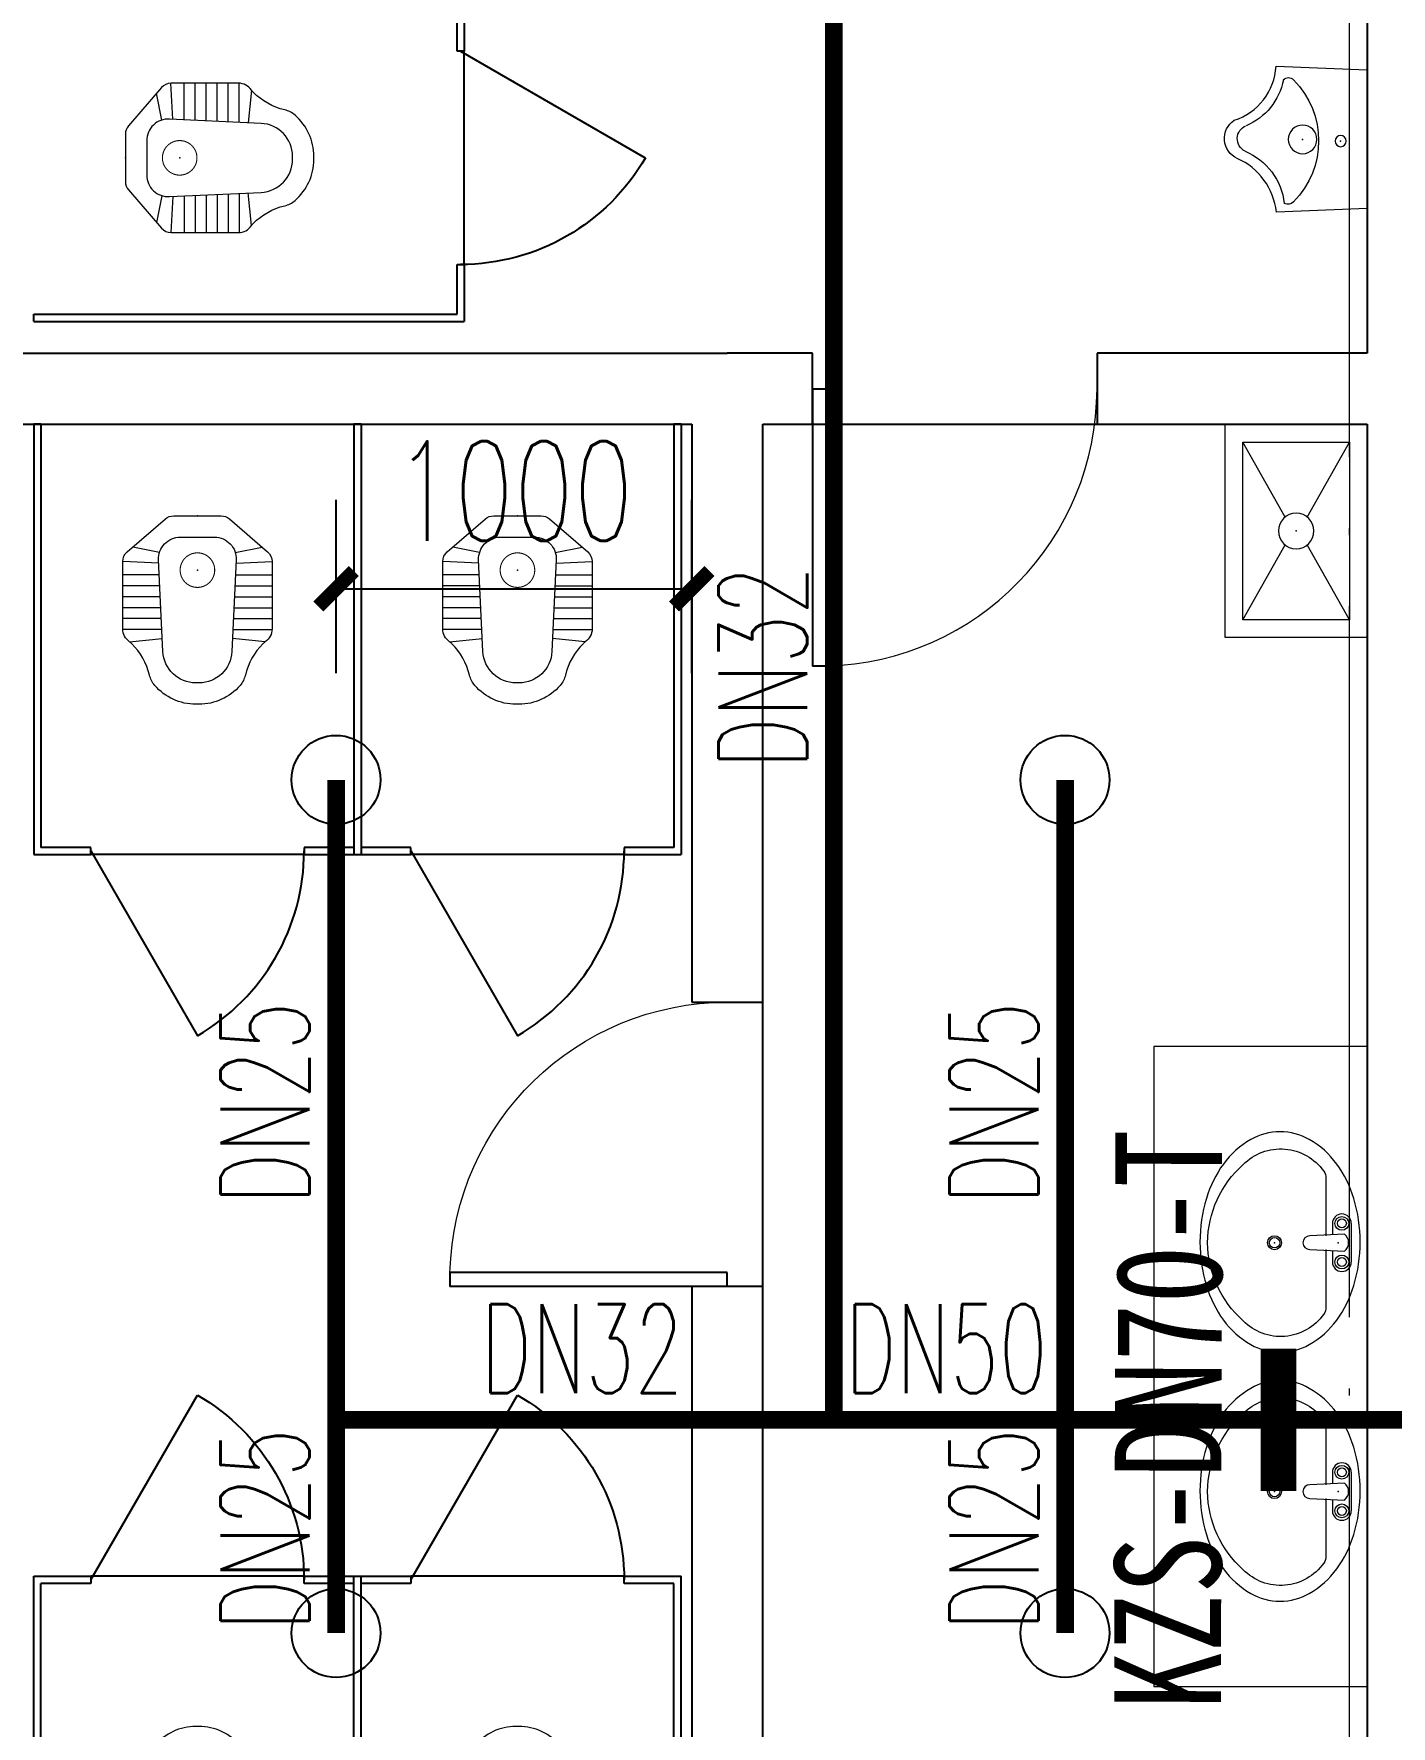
# Model space of a CAD drawing. Extents: x 1475400 to 1714963, y -629303 to -315532.
# Drawn here: x 1604745 to 1608562, y -372074 to -367314 of the extents above; entities that cross this region are included whole.
import ezdxf
from ezdxf.enums import TextEntityAlignment as Align

# ---------------------------------------------------------------- set-up
doc = ezdxf.new("R2010")
doc.units = 0
doc.header["$LTSCALE"] = 1000
doc.linetypes.add('DOTE', pattern=[2.42, 2, -0.2, 0.02, -0.2])
doc.layers.add('DOTE', color=8, linetype='DOTE', lineweight=9)
doc.layers.add('LVTRY', color=8, linetype='Continuous', lineweight=9)
for name, color, linetype in [('LATRINE', 8, 'Continuous'), ('P-ANNO-DIMS', 4, 'Continuous'), ('P-SPRN-IDEN', 4, 'Continuous'), ('P-SPRN-NAZL', 3, 'Continuous'), ('P-SPRN-PIPE', 6, 'Continuous'), ('WALL', 2, 'Continuous'), ('WINDOW', 4, 'Continuous'), ('建筑底图', 7, 'Continuous'), ('抗震支吊架', 2, 'Continuous')]:
    doc.layers.add(name, color=color, linetype=linetype)
doc.styles.add('_TWT_PIPEDN', font='SIMPLEX', dxfattribs={"width": 0.8, "height": 2.5, "bigfont": 'HZTXT'})
doc.styles.add('A_DIM_T3', font='SIMPLEX', dxfattribs={"width": 0.7, "bigfont": 'HZ'})
doc.styles.add('kzcad', font='', dxfattribs={"width": 0.8})
doc.styles.get('kzcad').set_extended_font_data('SimSun')
doc.dimstyles.new('_TWT_ARCH&&100', dxfattribs={"dimtxt": 280, "dimasz": 100, "dimexe": 250, "dimexo": 300, "dimgap": 135, "dimtad": 1, "dimdec": 0, "dimzin": 0, "dimdsep": 46, "dimtxsty": 'A_DIM_T3', "dimblk": 'ARCHTICK', "dimcen": 0.09, "dimclrt": 7, "dimazin": 2, "dimtfac": 1, "dimtdec": 0, "dimtix": 1, "dimtmove": 2, "dimatfit": 3, "dimfxl": 1, "dimtolj": 1, "dimtzin": 0, "dimarcsym": 0})

# ---------------------------------------------------------------- blocks, each defined once
blk = doc.blocks.new('$DorLib2D$00000228')
at = {"color": 0}
blk.add_line((0.5, 0), (0, 0.866), dxfattribs=at)
blk.add_arc((0.5, 0), 1, 120, 180, dxfattribs=at)
blk = doc.blocks.new('$lvtry$00000204')
at = {"color": 0}
for p, q in [((-106.4, -102.8, 0), (-181.9, -87.7, 0)), ((48.2, -60, 0), (-48.2, -60, 0)), ((106.4, -102.8, 0), (181.9, -87.7, 0)), ((-108.6, -133.5, 0), (-210, -128, 0)), ((-109.1, -123.9, 0), (-97, -381.5, 0)), ((97, -381.5, 0), (109.1, -123.9, 0)), ((108.6, -133.5, 0), (210, -128, 0)), ((-107.1, -165.6, 0), (-210, -165.6, 0)), ((107.1, -165.6, 0), (210, -165.6, 0)), ((-105.7, -196.5, 0), (-210, -196.5, 0)), ((-104.2, -227.4, 0), (-210, -227.4, 0)), ((104.2, -227.4, 0), (210, -227.4, 0)), ((105.7, -196.5, 0), (210, -196.5, 0)), ((-102.8, -258.3, 0), (-210, -258.3, 0)), ((102.8, -258.3, 0), (210, -258.3, 0)), ((-101.3, -289.2, 0), (-210, -289.2, 0)), ((-99.9, -320.1, 0), (-210, -320.1, 0)), ((99.9, -320.1, 0), (210, -320.1, 0)), ((101.3, -289.2, 0), (210, -289.2, 0)), ((-190.7, -354.4, 0), (-98.7, -345.4, 0)), ((190.7, -354.4, 0), (98.7, -345.4, 0)), ((-4.3, -470, 0), (4.3, -470, 0))]:
    blk.add_line(p, q, dxfattribs=at)
at = {"color": 0, "elevation": 0}
blk.add_lwpolyline([(184.4, -359.6, -0.046574), (190.7, -354.4, 0.248797), (210, -318.1), (210, -128.3, 0.218491), (197.5, -101.1), (90.1, -8.7, 0.179479), (66.7, 0), (-66.7, 0, 0.179479), (-90.1, -8.7), (-197.5, -101.1, 0.218491), (-210, -128.3), (-210, -318.1, 0.248797), (-190.7, -354.4, -0.046574), (-184.4, -359.6, -0.139709), (-134.8, -448, 0.12003), (-120, -477, 0.218108), (-4.3, -530), (4.3, -530, 0.218108), (120, -477, 0.12003), (134.8, -448, -0.139709)], format="xyb", close=True, dxfattribs=at)
at = {"color": 0, "const_width": 3, "elevation": 0}
blk.add_lwpolyline([(48.6, -152.7, 1), (-48.6, -152.7, 1)], format="xyb", close=True, dxfattribs=at)
at = {"color": 0}
for centre, radius, start, end in [((-48.2, -121, 0), 61, 90, 182.693), ((48.2, -121, 0), 61, 357.307, 90), ((-4.3, -377.2, 0), 92.8, 182.693, 270), ((4.3, -377.2, 0), 92.8, 270, 357.307)]:
    blk.add_arc(centre, radius, start, end, dxfattribs=at)
for p in [(0, 0), (0, -152.7, 0)]:
    blk.add_point(p, dxfattribs=at)
blk = doc.blocks.new('a es')
at = {"layer": 'LATRINE'}
for p, q in [((133985.4, -20934.1), (133985.4, -21094.1)), ((135195.4, -20934.1), (133985.4, -20934.1)), ((135195.4, -20954.1), (135195.4, -20934.1)), ((134005.4, -21094.1), (134005.4, -20954.1)), ((135195.4, -20954.1), (134005.4, -20954.1)), ((133985.4, -21094.1), (134005.4, -21094.1)), ((134005.4, -21694.1), (133985.4, -21694.1)), ((133985.4, -21694.1), (133985.4, -21854.1)), ((134005.4, -21834.1), (134005.4, -21694.1)), ((135195.4, -21834.1), (134005.4, -21834.1)), ((135195.4, -21854.1), (135195.4, -21834.1)), ((135195.4, -21854.1), (133985.4, -21854.1))]:
    blk.add_line(p, q, dxfattribs=at)
at = {"layer": 'WINDOW'}
blk.add_line((133985.4, -21694.1), (133985.4, -21094.1), dxfattribs=at)
at = {"layer": 'LVTRY', "yscale": -1, "rotation": 89.99999999999999}
blk.add_blockref('$lvtry$00000204', (134938, -21394.1, 0), dxfattribs=at)
at = {"layer": 'WINDOW', "xscale": 600, "yscale": 600, "zscale": 600, "rotation": 90}
blk.add_blockref('$DorLib2D$00000228', (133995.4, -21394.1), dxfattribs=at)
blk = doc.blocks.new('$DorLib2D$00000001')
for p, q in [((0.45, 0.975), (0.5, 0.975)), ((0.45, 0), (0.45, 0.975)), ((0.5, 0), (0.5, 0.975)), ((0.5, 0), (0.45, 0))]:
    blk.add_line(p, q)
at = {"lineweight": 13}
blk.add_arc((0.475, 0), 0.975, 91.46928, 180, dxfattribs=at)
blk = doc.blocks.new('$lvtry$00000191')
at = {"color": 0}
for p, q in [((-250, -100, 0), (-39, -218.8, 0)), ((39, -218.8, 0), (250, -100, 0)), ((-250, -400, 0), (-39, -281.2, 0)), ((39, -281.2, 0), (250, -400, 0))]:
    blk.add_line(p, q, dxfattribs=at)
at = {"color": 0, "elevation": 0}
for points in [[(300, -450), (300, -50), (-300, -50), (-300, -450)], [(250, -400), (250, -100), (-250, -100), (-250, -400)]]:
    blk.add_lwpolyline(points, close=True, dxfattribs=at)
at = {"color": 0}
blk.add_circle((0, -250, 0), 50, dxfattribs=at)
for p in [(0, -100, 0), (0, -250, 0)]:
    blk.add_point(p, dxfattribs=at)
blk = doc.blocks.new('$lvtry$00000196')
at = {"color": 0}
for points in [[(219.4, -384.7, 0.106486), (288.5, -307.6, 0.130324), (310.3, -225.4, 0.130324), (288.5, -143.1, 0.106486), (219.4, -66, 0.084172), (122.7, -18.1, 0.073176), (0, 0, 0.073176), (-122.7, -18.1, 0.084172), (-219.4, -66, 0.106486), (-288.5, -143.1, 0.130324), (-310.3, -225.4, 0.130324), (-288.5, -307.6, 0.106486), (-219.4, -384.7, 0.084172), (-122.7, -432.7, 0.073176), (0, -450.7, 0.073176), (122.7, -432.7, 0.084172)], [(-21.8, -44.3), (-17.3, -142, 1), (21, -142), (25.6, -44.3, 0.493794)]]:
    blk.add_lwpolyline(points, format="xyb", close=True, dxfattribs=at)
for points in [[(-52.4, -25.1), (56.2, -25.1)], [(-52.4, -78), (-20.3, -78)], [(24, -78), (56.2, -78)]]:
    blk.add_lwpolyline(points, dxfattribs=at)
for points in [[(-217.8, -329.4, -0.467303), (-199.2, -102.7, -0.154885), (-179, -96.3), (-17.3, -96.3, -0.154885)], [(21, -96.3), (182.8, -96.3, -0.154885), (203, -102.7, -0.467303), (221.6, -329.4, -0.210278), (1.9, -429.5, -0.210278), (-217.8, -329.4, -0.467303)]]:
    blk.add_lwpolyline(points, format="xyb", dxfattribs=at)
for centre, radius in [((-52.4, -51.6), 19.4), ((-52.4, -51.6), 12.6), ((56.2, -51.6), 19.4), ((56.2, -51.6), 12.6), ((1.9, -241), 19.7), ((1.9, -241), 14.7)]:
    blk.add_circle(centre, radius, dxfattribs=at)
for centre, start, end in [((-52.4, -51.6), 90, 270), ((56.2, -51.6), 270, 90)]:
    blk.add_arc(centre, 26.5, start, end, dxfattribs=at)
for p in [(1.9, -62.4), (1.9, -241)]:
    blk.add_point(p, dxfattribs=at)
blk = doc.blocks.new('$lvtry$00000226')
at = {"color": 0}
blk.add_line((-180.9, -233.6), (-180.9, -233.6), dxfattribs=at)
blk.add_lwpolyline([(52.9, -374.4, -0.307493), (204.8, -256.5), (195.1, 0), (-195.1, 0), (-205.1, -255.8, -0.265776), (-54.3, -365.7, 0.591279)], format="xyb", close=True, dxfattribs=at)
for centre, radius in [((-5.6, -75), 15.8), ((-0.7, -182), 40.3)]:
    blk.add_circle(centre, radius, dxfattribs=at)
for centre, radius, start, end in [((-4.8, -381.5), 244.6, 45.4143, 134.5857), ((-160.6, -223.5), 22.7, 134.5857, 206.4573), ((-200.2, -411.9), 179.3, 22.2984, 83.8043), ((198.8, -407.2), 174, 100.5676, 157.7034), ((152.7, -221.8), 20.3, 314.5857, 45.4143), ((1.2, -326.2), 39.6, 206.4354, 337.7034)]:
    blk.add_arc(centre, radius, start, end, dxfattribs=at)
for p in [(-5.6, -75), (-0.7, -182)]:
    blk.add_point(p, dxfattribs=at)
blk = doc.blocks.new('cDC')
at = {"layer": 'DOTE'}
blk.add_line((1681113.9, -344239.7), (1681113.9, -301683.3), dxfattribs=at)
at = {"layer": 'LVTRY', "color": 8}
blk.add_lwpolyline([(1681163.9, -311398), (1681163.9, -309598), (1680563.9, -309598), (1680563.9, -311398)], close=True, dxfattribs=at)
at = {"layer": 'WALL'}
for p, q in [((1681163.9, -305748), (1681163.9, -307648)), ((1677313.9, -307648), (1679363.9, -307648)), ((1679603.7, -307648), (1679363.9, -307648)), ((1679603.7, -307848), (1679603.7, -307648)), ((1681163.9, -307648), (1680403.7, -307648)), ((1680403.7, -307648), (1680403.7, -307848)), ((1677313.9, -307848), (1679263.9, -307848)), ((1679263.9, -307848), (1679263.9, -309473.5)), ((1679463.9, -309473.5), (1679463.9, -307848)), ((1679463.9, -307848), (1679603.7, -307848)), ((1680403.7, -307848), (1681163.9, -307848)), ((1681163.9, -307848), (1681163.9, -311998)), ((1679263.9, -309473.5), (1679463.9, -309473.5)), ((1679463.9, -310273.5), (1679263.9, -310273.5)), ((1679263.9, -310273.5), (1679263.9, -312298)), ((1679463.9, -312498), (1679463.9, -310273.5))]:
    blk.add_line(p, q, dxfattribs=at)
at = {"layer": 'WINDOW'}
for p, q in [((1679603.7, -307848), (1680403.7, -307848)), ((1679463.9, -310273.5), (1679463.9, -309473.5))]:
    blk.add_line(p, q, dxfattribs=at)
at = {"color": 8, "xscale": -1}
blk.add_blockref('a es', (1812609.3, -285704.4), dxfattribs=at)
at = {"color": 8, "rotation": 90}
for p in [(1656479.8, -443043.4), (1657379.8, -443043.4)]:
    blk.add_blockref('a es', p, dxfattribs=at)
at = {"color": 8, "xscale": -1, "rotation": 90}
for p in [(1656479.8, -177102.7), (1657379.8, -177102.7)]:
    blk.add_blockref('a es', p, dxfattribs=at)
at = {"layer": 'LVTRY', "color": 8, "xscale": -1, "rotation": 270}
for name, p in [('$lvtry$00000226', (1681163.9, -307045.8)), ('$lvtry$00000191', (1681213.9, -308148))]:
    blk.add_blockref(name, p, dxfattribs=at)
at = {"layer": 'LVTRY', "color": 8, "rotation": 270}
for p in [(1681143.9, -310148), (1681143.9, -310848)]:
    blk.add_blockref('$lvtry$00000196', p, dxfattribs=at)
at = {"layer": 'WINDOW', "yscale": 800, "zscale": -800}
for p, xscale, rotation in [((1680003.7, -307748), 800, 180), ((1679363.9, -309873.5), -800, 90)]:
    blk.add_blockref('$DorLib2D$00000001', p, dxfattribs=dict(at, xscale=xscale, rotation=rotation))
blk = doc.blocks.new('$TwtSys$00000125')
blk.add_circle((0, 0, 0), 1)
blk = doc.blocks.new('_ArchTick')
at = {"color": 0, "linetype": 'ByBlock', "const_width": 0.4}
blk.add_lwpolyline([(-0.5, -0.5), (0.5, 0.5)], dxfattribs=at)
blk = doc.blocks.new('*D472')
at = {"layer": 'Defpoints', "color": 0, "transparency": 16777216}
for p in [(1606594.6, -368874.7), (1605594.6, -369412.2), (1606594.6, -369412.2)]:
    blk.add_point(p, dxfattribs=at)
at = {"layer": 'P-ANNO-DIMS', "color": 0, "lineweight": -2, "transparency": 16777216}
for p, q in [((1605594.6, -369112.2), (1605594.6, -368624.7)), ((1606594.6, -369112.2), (1606594.6, -368624.7)), ((1605594.6, -368874.7), (1606594.6, -368874.7))]:
    blk.add_line(p, q, dxfattribs=at)
at = {"layer": 'P-ANNO-DIMS', "color": 0, "lineweight": -2, "transparency": 16777216, "xscale": 100, "yscale": 100, "zscale": 100, "rotation": 180}
blk.add_blockref('_ArchTick', (1605594.6, -368874.7), dxfattribs=at)
at = {"layer": 'P-ANNO-DIMS', "color": 0, "lineweight": -2, "transparency": 16777216, "xscale": 100, "yscale": 100, "zscale": 100}
blk.add_blockref('_ArchTick', (1606594.6, -368874.7), dxfattribs=at)
at = {"layer": 'P-ANNO-DIMS', "color": 7, "transparency": 16777216, "insert": (1606094.6, -368599.7), "char_height": 280, "attachment_point": 5, "style": 'A_DIM_T3'}
blk.add_mtext('\\A1;1000', dxfattribs=at)

msp = doc.modelspace()

# ---------------------------------------------------------------- linework, layer by layer
at = {"layer": 'P-SPRN-PIPE', "const_width": 50}
for points in [[(1606994.6, -371212.2), (1606994.6, -366962.2)], [(1605594.6, -371212.2), (1605594.6, -369412.2)], [(1607644.6, -371212.2), (1607644.6, -369412.2)], [(1605594.6, -371812.2), (1605594.6, -371212.2)], [(1605594.6, -371212.2), (1606994.6, -371212.2)], [(1606994.6, -371212.2), (1607644.6, -371212.2)], [(1607644.6, -371812.2), (1607644.6, -371212.2)], [(1607644.6, -371212.2), (1612894.6, -371212.2)]]:
    msp.add_lwpolyline(points, dxfattribs=at)
at = {"layer": '抗震支吊架', "color": 2, "const_width": 100}
msp.add_lwpolyline([(1608244.6, -371412.2), (1608244.6, -371012.2)], dxfattribs=at)

# ---------------------------------------------------------------- block references
at = {"layer": 'P-SPRN-NAZL', "xscale": 125, "yscale": 125, "zscale": 125}
for p in [(1605594.6, -369412.2), (1607644.6, -369412.2), (1605594.6, -371812.2), (1607644.6, -371812.2)]:
    msp.add_blockref('$TwtSys$00000125', p, dxfattribs=at)
at = {"layer": '建筑底图'}
msp.add_blockref('cDC', (-72669.3, -60564.2), dxfattribs=at)

# ---------------------------------------------------------------- texts
at = {"layer": 'P-SPRN-IDEN', "color": 251, "style": '_TWT_PIPEDN', "width": 0.64}
for s, p in [('DN32', (1606919.6, -369380.5)), ('DN25', (1605519.6, -370605.5)), ('DN25', (1607569.6, -370605.5)), ('DN25', (1605519.6, -371805.5)), ('DN25', (1607569.6, -371805.5))]:
    msp.add_text(s, height=250, rotation=90, dxfattribs=at).set_placement(p)
for s, p in [('DN32', (1606001.3, -371137.2)), ('DN50', (1607026.3, -371137.2))]:
    msp.add_text(s, height=250, dxfattribs=at).set_placement(p)
at = {"layer": '抗震支吊架', "color": 2, "style": 'kzcad', "width": 0.8}
msp.add_text('KZS-DN70-T', height=300, rotation=89.8854, dxfattribs=at).set_placement((1608084.6, -371212.2), align=Align.CENTER)

# ---------------------------------------------------------------- dimensions: what is measured, and where the dimension line sits
at = {"layer": 'P-ANNO-DIMS'}
dim = msp.add_aligned_dim(p1=(1605594.6, -369412.2), p2=(1606594.6, -369412.2), distance=537.5, dimstyle='_TWT_ARCH&&100', dxfattribs=at)
dim.commit()
dim.dimension.update_dxf_attribs({"geometry": '*D472', "text_midpoint": (1606094.6, -368599.7)})

doc.saveas('drawing.dxf')
